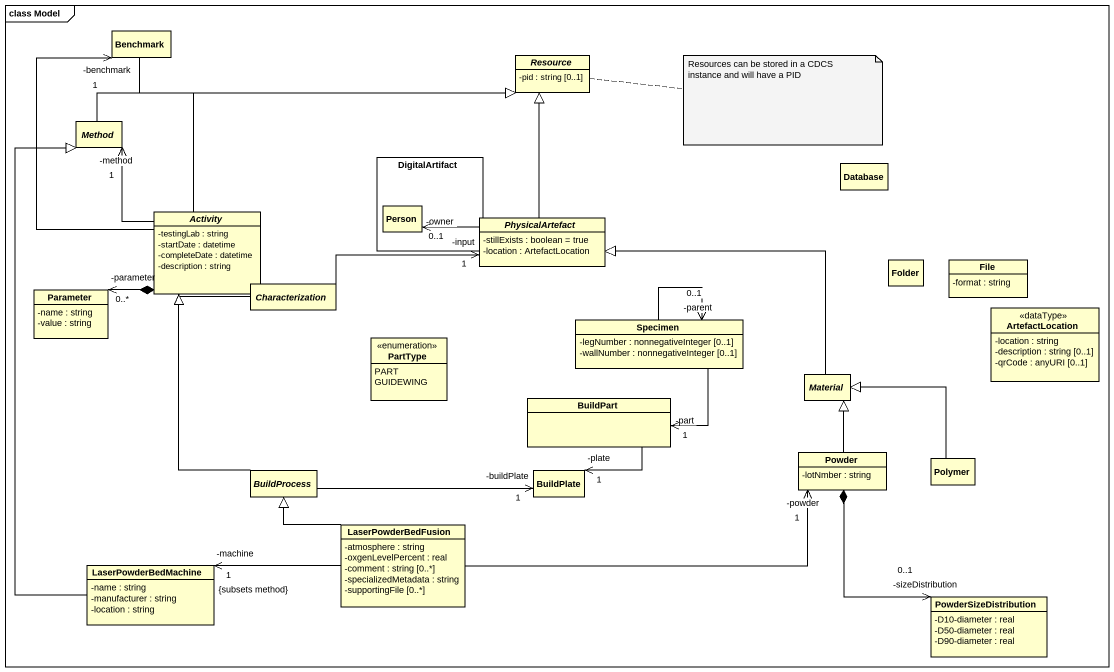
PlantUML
@startuml
mainframe class Model
hide circle
hide empty members
skinparam classAttributeIconSize 0
class Benchmark
abstract class Resource {
  -pid : string [0..1]
}
abstract class Method
rectangle DigitalArtifact {
  class "Person" as Person_
}
class "Database" as Database_
abstract class Activity {
  -testingLab : string
  -startDate : datetime
  -completeDate : datetime
  -description : string
}
abstract class PhysicalArtefact {
  -stillExists : boolean = true
  -location : ArtefactLocation
}
class "Folder" as Folder_
class "File" as File_ {
  -format : string
}
class Parameter {
  -name : string
  -value : string
}
abstract class Characterization
class ArtefactLocation <<dataType>> {
  -location : string
  -description : string [0..1]
  -qrCode : anyURI [0..1]
}
enum PartType {
  PART
  GUIDEWING
}
class Specimen {
  -legNumber : nonnegativeInteger [0..1]
  -wallNumber : nonnegativeInteger [0..1]
}
abstract class Material
class BuildPart
abstract class BuildProcess
class BuildPlate
class Powder {
  -lotNmber : string
}
class Polymer
class LaserPowderBedFusion {
  -atmosphere : string
  -oxgenLevelPercent : real
  -comment : string [0..*]
  -specializedMetadata : string
  -supportingFile [0..*]
}
class LaserPowderBedMachine {
  -name : string
  -manufacturer : string
  -location : string
}
class PowderSizeDistribution {
  -D10-diameter : real
  -D50-diameter : real
  -D90-diameter : real
}
Benchmark -right-|> Resource
Method -right-|> Resource
Activity -up-> "-benchmark\n1" Benchmark
Activity -right-|> Resource
Activity -up-> "-method\n1" Method
Activity *-left-> "-parameter\n0..*" Parameter
PhysicalArtefact -up-|> Resource
PhysicalArtefact -left-> "-owner\n0..1" Person_
Characterization -left-|> Activity
Characterization -right-> "-input\n1" PhysicalArtefact
Specimen --> "-parent\n0..1" Specimen
Specimen --> "-part\n1" BuildPart
Material -left-|> PhysicalArtefact
BuildPart --> "-plate\n1" BuildPlate
BuildProcess -up-|> Activity
BuildProcess -right-> "-buildPlate\n1" BuildPlate
Powder -up-|> Material
Powder *--> "-sizeDistribution\n0..1" PowderSizeDistribution
Polymer -up-|> Material
LaserPowderBedFusion -up-|> BuildProcess
LaserPowderBedFusion -right-> "-powder\n1" Powder
LaserPowderBedFusion -left-> "-machine\n1\n{subsets method}" LaserPowderBedMachine
LaserPowderBedMachine -up-|> Method
note right of Resource : Resources can be stored in a CDCS instance and will have a PID
@enduml
